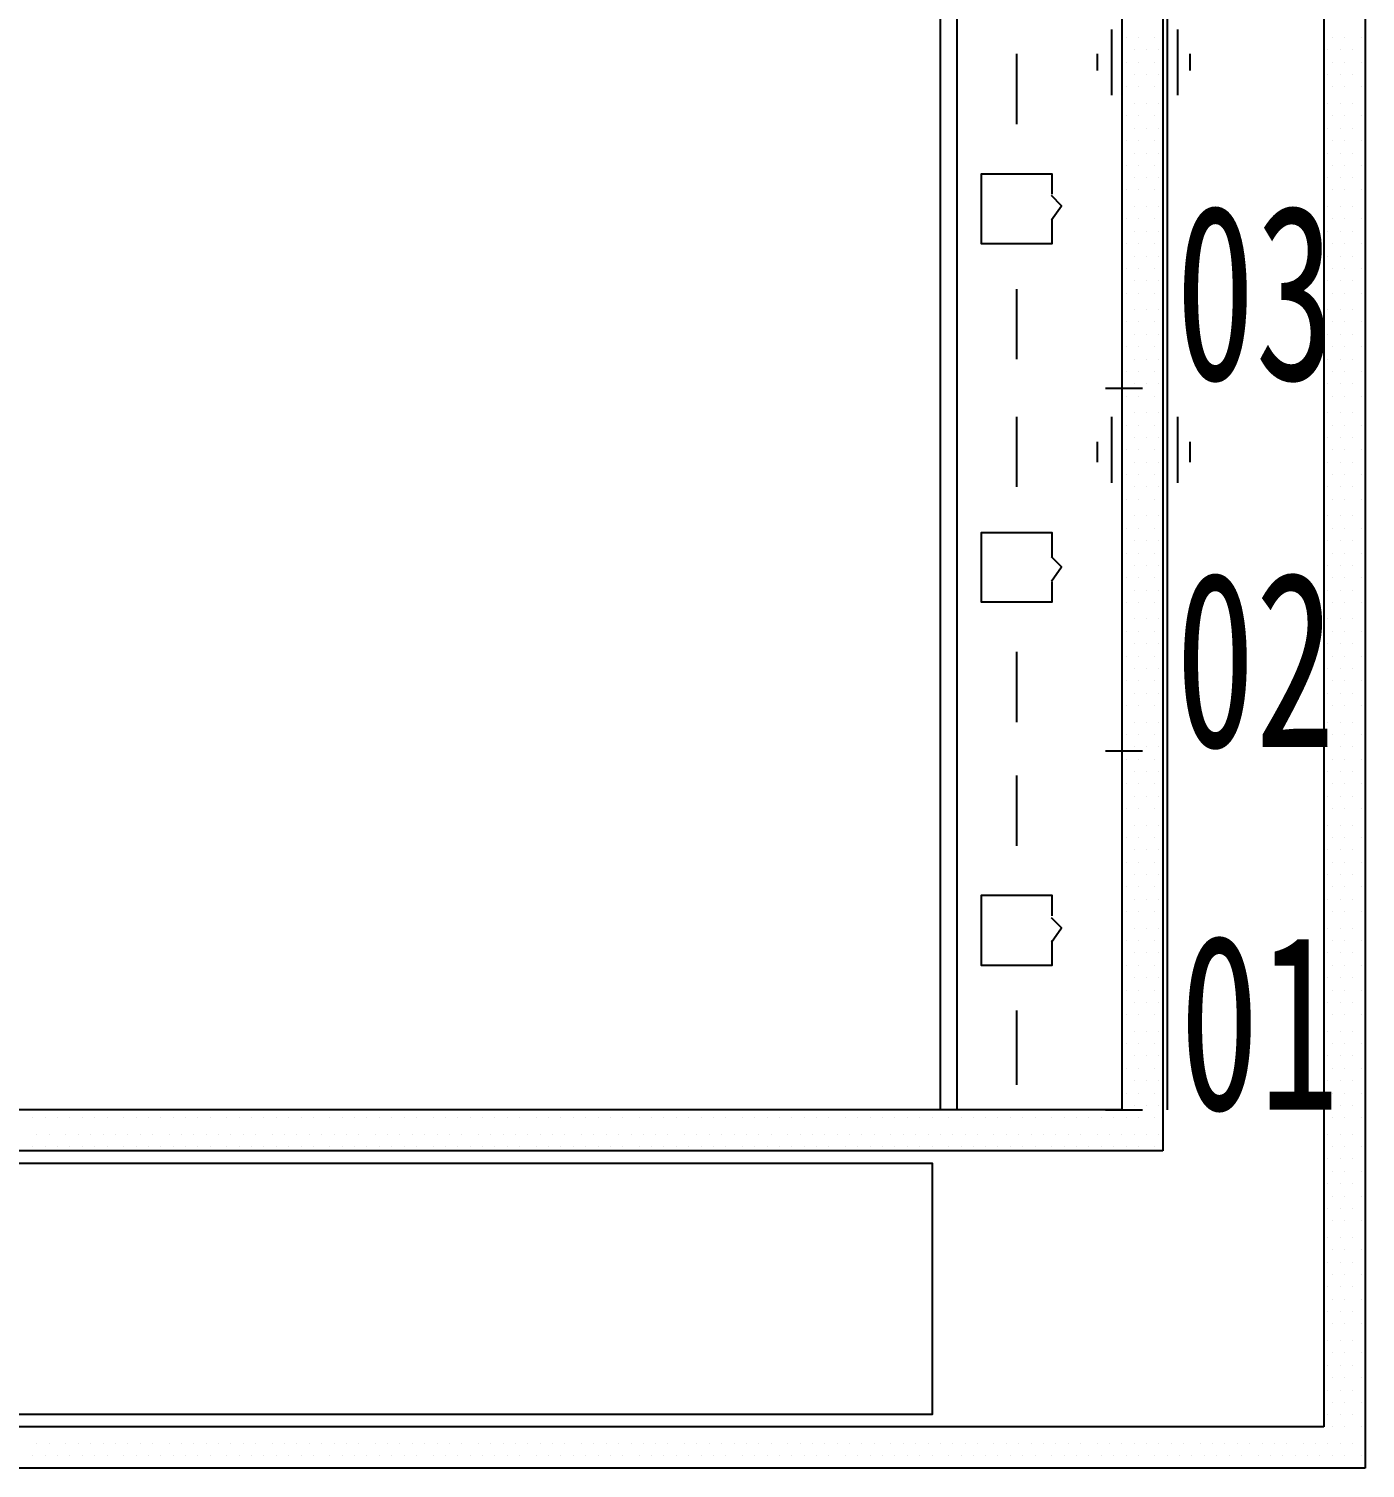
# Model space of a CAD drawing. Header units: metres. Extents: x 17 to 1264, y 17 to 859.
# Drawn here: x 447.8 to 494.5, y 132.3 to 182.6 of the extents above; entities that cross this region are included whole.
import ezdxf

# ---------------------------------------------------------------- set-up
doc = ezdxf.new("R2010")
doc.units = ezdxf.units.M
for name, color, linetype in [('LINES', 7, 'Continuous'), ('POLYLINES', 4, 'Continuous'), ('RECTS', 7, 'Continuous'), ('TEXTS', 3, 'Continuous')]:
    doc.layers.add(name, color=color, linetype=linetype)

msp = doc.modelspace()

# ---------------------------------------------------------------- linework, layer by layer
at = {"layer": 'LINES'}
for p, q in [((479.66, 144.86), (479.66, 740.16)), ((485.63, 182.59), (485.63, 180.29)), ((487.94, 182.59), (487.94, 180.29)), ((486.14, 182.3), (486.14, 182.3)), ((486.57, 182.3), (486.57, 182.3)), ((487.15, 182.3), (487.15, 182.3)), ((493.34, 182.3), (493.34, 182.3)), ((493.77, 182.3), (493.77, 182.3)), ((494.35, 182.3), (494.35, 182.3)), ((482.32, 181.73), (482.32, 179.28)), ((485.13, 181.73), (485.13, 181.15)), ((486.43, 181.87), (486.43, 181.87)), ((486.86, 181.87), (486.86, 181.87)), ((487.29, 181.87), (487.29, 181.87)), ((488.37, 181.73), (488.37, 181.15)), ((493.19, 181.87), (493.19, 181.87)), ((493.63, 181.87), (493.63, 181.87)), ((494.06, 181.87), (494.06, 181.87)), ((486.14, 181.44), (486.14, 181.44)), ((486.43, 181.01), (486.43, 181.01)), ((486.57, 181.44), (486.57, 181.44)), ((486.86, 181.01), (486.86, 181.01)), ((487.15, 181.44), (487.15, 181.44)), ((487.29, 181.01), (487.29, 181.01)), ((493.19, 181.01), (493.19, 181.01)), ((493.34, 181.44), (493.34, 181.44)), ((493.63, 181.01), (493.63, 181.01)), ((493.77, 181.44), (493.77, 181.44)), ((494.06, 181.01), (494.06, 181.01)), ((494.35, 181.44), (494.35, 181.44)), ((486.14, 180.58), (486.14, 180.58)), ((486.57, 180.58), (486.57, 180.58)), ((487.15, 180.58), (487.15, 180.58)), ((493.34, 180.58), (493.34, 180.58)), ((493.77, 180.58), (493.77, 180.58)), ((494.35, 180.58), (494.35, 180.58)), ((486.43, 180), (486.43, 180)), ((486.86, 180), (486.86, 180)), ((487.29, 180), (487.29, 180)), ((493.19, 180), (493.19, 180)), ((493.63, 180), (493.63, 180)), ((494.06, 180), (494.06, 180)), ((486.14, 179.57), (486.14, 179.57)), ((486.57, 179.57), (486.57, 179.57)), ((487.15, 179.57), (487.15, 179.57)), ((493.34, 179.57), (493.34, 179.57)), ((493.77, 179.57), (493.77, 179.57)), ((494.35, 179.57), (494.35, 179.57)), ((486.43, 179.14), (486.43, 179.14)), ((486.86, 179.14), (486.86, 179.14)), ((487.29, 179.14), (487.29, 179.14)), ((493.19, 179.14), (493.19, 179.14)), ((493.63, 179.14), (493.63, 179.14)), ((494.06, 179.14), (494.06, 179.14)), ((486.14, 178.7), (486.14, 178.7)), ((486.57, 178.7), (486.57, 178.7)), ((487.15, 178.7), (487.15, 178.7)), ((493.34, 178.7), (493.34, 178.7)), ((493.77, 178.7), (493.77, 178.7)), ((494.35, 178.7), (494.35, 178.7)), ((486.43, 178.27), (486.43, 178.27)), ((486.86, 178.27), (486.86, 178.27)), ((487.29, 178.27), (487.29, 178.27)), ((493.19, 178.27), (493.19, 178.27)), ((493.63, 178.27), (493.63, 178.27)), ((494.06, 178.27), (494.06, 178.27)), ((486.14, 177.84), (486.14, 177.84)), ((486.57, 177.84), (486.57, 177.84)), ((487.15, 177.84), (487.15, 177.84)), ((493.34, 177.84), (493.34, 177.84)), ((493.77, 177.84), (493.77, 177.84)), ((494.35, 177.84), (494.35, 177.84)), ((486.14, 176.98), (486.14, 176.98)), ((486.43, 177.41), (486.43, 177.41)), ((486.57, 176.98), (486.57, 176.98)), ((486.86, 177.41), (486.86, 177.41)), ((487.15, 176.98), (487.15, 176.98)), ((487.29, 177.41), (487.29, 177.41)), ((493.19, 177.41), (493.19, 177.41)), ((493.34, 176.98), (493.34, 176.98)), ((493.63, 177.41), (493.63, 177.41)), ((493.77, 176.98), (493.77, 176.98)), ((494.06, 177.41), (494.06, 177.41)), ((494.35, 176.98), (494.35, 176.98)), ((486.14, 175.97), (486.14, 175.97)), ((486.43, 176.4), (486.43, 176.4)), ((486.57, 175.97), (486.57, 175.97)), ((486.86, 176.4), (486.86, 176.4)), ((487.15, 175.97), (487.15, 175.97)), ((487.29, 176.4), (487.29, 176.4)), ((493.19, 176.4), (493.19, 176.4)), ((493.34, 175.97), (493.34, 175.97)), ((493.63, 176.4), (493.63, 176.4)), ((493.77, 175.97), (493.77, 175.97)), ((494.06, 176.4), (494.06, 176.4)), ((494.35, 175.97), (494.35, 175.97)), ((486.43, 175.54), (486.43, 175.54)), ((486.86, 175.54), (486.86, 175.54)), ((487.29, 175.54), (487.29, 175.54)), ((493.19, 175.54), (493.19, 175.54)), ((493.63, 175.54), (493.63, 175.54)), ((494.06, 175.54), (494.06, 175.54)), ((486.14, 175.1), (486.14, 175.1)), ((486.57, 175.1), (486.57, 175.1)), ((487.15, 175.1), (487.15, 175.1)), ((493.34, 175.1), (493.34, 175.1)), ((493.77, 175.1), (493.77, 175.1)), ((494.35, 175.1), (494.35, 175.1)), ((486.43, 174.67), (486.43, 174.67)), ((486.86, 174.67), (486.86, 174.67)), ((487.29, 174.67), (487.29, 174.67)), ((493.19, 174.67), (493.19, 174.67)), ((493.63, 174.67), (493.63, 174.67)), ((494.06, 174.67), (494.06, 174.67)), ((486.14, 174.24), (486.14, 174.24)), ((486.57, 174.24), (486.57, 174.24)), ((487.15, 174.24), (487.15, 174.24)), ((493.34, 174.24), (493.34, 174.24)), ((493.77, 174.24), (493.77, 174.24)), ((494.35, 174.24), (494.35, 174.24)), ((482.32, 173.52), (482.32, 171.07)), ((486.43, 173.81), (486.43, 173.81)), ((486.86, 173.81), (486.86, 173.81)), ((487.29, 173.81), (487.29, 173.81)), ((493.19, 173.81), (493.19, 173.81)), ((493.63, 173.81), (493.63, 173.81)), ((494.06, 173.81), (494.06, 173.81)), ((486.14, 173.38), (486.14, 173.38)), ((486.57, 173.38), (486.57, 173.38)), ((487.15, 173.38), (487.15, 173.38)), ((493.34, 173.38), (493.34, 173.38)), ((493.77, 173.38), (493.77, 173.38)), ((494.35, 173.38), (494.35, 173.38)), ((486.43, 172.8), (486.43, 172.8)), ((486.86, 172.8), (486.86, 172.8)), ((487.29, 172.8), (487.29, 172.8)), ((493.19, 172.8), (493.19, 172.8)), ((493.63, 172.8), (493.63, 172.8)), ((494.06, 172.8), (494.06, 172.8)), ((486.14, 172.37), (486.14, 172.37)), ((486.43, 171.94), (486.43, 171.94)), ((486.57, 172.37), (486.57, 172.37)), ((486.86, 171.94), (486.86, 171.94)), ((487.15, 172.37), (487.15, 172.37)), ((487.29, 171.94), (487.29, 171.94)), ((493.19, 171.94), (493.19, 171.94)), ((493.34, 172.37), (493.34, 172.37)), ((493.63, 171.94), (493.63, 171.94)), ((493.77, 172.37), (493.77, 172.37)), ((494.06, 171.94), (494.06, 171.94)), ((494.35, 172.37), (494.35, 172.37)), ((486.14, 171.5), (486.14, 171.5)), ((486.57, 171.5), (486.57, 171.5)), ((487.15, 171.5), (487.15, 171.5)), ((493.34, 171.5), (493.34, 171.5)), ((493.77, 171.5), (493.77, 171.5)), ((494.35, 171.5), (494.35, 171.5)), ((486.43, 171.07), (486.43, 171.07)), ((486.86, 171.07), (486.86, 171.07)), ((487.29, 171.07), (487.29, 171.07)), ((493.19, 171.07), (493.19, 171.07)), ((493.63, 171.07), (493.63, 171.07)), ((494.06, 171.07), (494.06, 171.07)), ((486.14, 170.64), (486.14, 170.64)), ((486.57, 170.64), (486.57, 170.64)), ((487.15, 170.64), (487.15, 170.64)), ((493.34, 170.64), (493.34, 170.64)), ((493.77, 170.64), (493.77, 170.64)), ((494.35, 170.64), (494.35, 170.64)), ((485.42, 170.06), (486.71, 170.06)), ((486.43, 170.21), (486.43, 170.21)), ((486.86, 170.21), (486.86, 170.21)), ((487.29, 170.21), (487.29, 170.21)), ((493.19, 170.21), (493.19, 170.21)), ((493.63, 170.21), (493.63, 170.21)), ((494.06, 170.21), (494.06, 170.21)), ((486.14, 169.78), (486.14, 169.78)), ((486.57, 169.78), (486.57, 169.78)), ((487.15, 169.78), (487.15, 169.78)), ((493.34, 169.78), (493.34, 169.78)), ((493.77, 169.78), (493.77, 169.78)), ((494.35, 169.78), (494.35, 169.78)), ((482.32, 169.06), (482.32, 166.61)), ((485.63, 169.06), (485.63, 166.75)), ((486.43, 169.2), (486.43, 169.2)), ((486.86, 169.2), (486.86, 169.2)), ((487.29, 169.2), (487.29, 169.2)), ((487.94, 169.06), (487.94, 166.75)), ((493.19, 169.2), (493.19, 169.2)), ((493.63, 169.2), (493.63, 169.2)), ((494.06, 169.2), (494.06, 169.2)), ((486.14, 168.77), (486.14, 168.77)), ((486.57, 168.77), (486.57, 168.77)), ((487.15, 168.77), (487.15, 168.77)), ((493.34, 168.77), (493.34, 168.77)), ((493.77, 168.77), (493.77, 168.77)), ((494.35, 168.77), (494.35, 168.77)), ((485.13, 168.19), (485.13, 167.47)), ((486.43, 168.34), (486.43, 168.34)), ((486.86, 168.34), (486.86, 168.34)), ((487.29, 168.34), (487.29, 168.34)), ((488.37, 168.19), (488.37, 167.47)), ((493.19, 168.34), (493.19, 168.34)), ((493.63, 168.34), (493.63, 168.34)), ((494.06, 168.34), (494.06, 168.34)), ((486.14, 167.9), (486.14, 167.9)), ((486.43, 167.47), (486.43, 167.47)), ((486.57, 167.9), (486.57, 167.9)), ((486.86, 167.47), (486.86, 167.47)), ((487.15, 167.9), (487.15, 167.9)), ((487.29, 167.47), (487.29, 167.47)), ((493.19, 167.47), (493.19, 167.47)), ((493.34, 167.9), (493.34, 167.9)), ((493.63, 167.47), (493.63, 167.47)), ((493.77, 167.9), (493.77, 167.9)), ((494.06, 167.47), (494.06, 167.47)), ((494.35, 167.9), (494.35, 167.9)), ((486.14, 167.04), (486.14, 167.04)), ((486.57, 167.04), (486.57, 167.04)), ((487.15, 167.04), (487.15, 167.04)), ((493.34, 167.04), (493.34, 167.04)), ((493.77, 167.04), (493.77, 167.04)), ((494.35, 167.04), (494.35, 167.04)), ((486.43, 166.61), (486.43, 166.61)), ((486.86, 166.61), (486.86, 166.61)), ((487.29, 166.61), (487.29, 166.61)), ((493.19, 166.61), (493.19, 166.61)), ((493.63, 166.61), (493.63, 166.61)), ((494.06, 166.61), (494.06, 166.61)), ((486.14, 166.18), (486.14, 166.18)), ((486.57, 166.18), (486.57, 166.18)), ((487.15, 166.18), (487.15, 166.18)), ((493.34, 166.18), (493.34, 166.18)), ((493.77, 166.18), (493.77, 166.18)), ((494.35, 166.18), (494.35, 166.18)), ((486.43, 165.6), (486.43, 165.6)), ((486.86, 165.6), (486.86, 165.6)), ((487.29, 165.6), (487.29, 165.6)), ((493.19, 165.6), (493.19, 165.6)), ((493.63, 165.6), (493.63, 165.6)), ((494.06, 165.6), (494.06, 165.6)), ((486.14, 165.17), (486.14, 165.17)), ((486.57, 165.17), (486.57, 165.17)), ((487.15, 165.17), (487.15, 165.17)), ((493.34, 165.17), (493.34, 165.17)), ((493.77, 165.17), (493.77, 165.17)), ((494.35, 165.17), (494.35, 165.17)), ((486.43, 164.74), (486.43, 164.74)), ((486.86, 164.74), (486.86, 164.74)), ((487.29, 164.74), (487.29, 164.74)), ((493.19, 164.74), (493.19, 164.74)), ((493.63, 164.74), (493.63, 164.74)), ((494.06, 164.74), (494.06, 164.74)), ((486.14, 164.3), (486.14, 164.3)), ((486.57, 164.3), (486.57, 164.3)), ((487.15, 164.3), (487.15, 164.3)), ((493.34, 164.3), (493.34, 164.3)), ((493.77, 164.3), (493.77, 164.3)), ((494.35, 164.3), (494.35, 164.3)), ((486.14, 163.44), (486.14, 163.44)), ((486.43, 163.87), (486.43, 163.87)), ((486.57, 163.44), (486.57, 163.44)), ((486.86, 163.87), (486.86, 163.87)), ((487.15, 163.44), (487.15, 163.44)), ((487.29, 163.87), (487.29, 163.87)), ((493.19, 163.87), (493.19, 163.87)), ((493.34, 163.44), (493.34, 163.44)), ((493.63, 163.87), (493.63, 163.87)), ((493.77, 163.44), (493.77, 163.44)), ((494.06, 163.87), (494.06, 163.87)), ((494.35, 163.44), (494.35, 163.44)), ((486.43, 163.01), (486.43, 163.01)), ((486.86, 163.01), (486.86, 163.01)), ((487.29, 163.01), (487.29, 163.01)), ((493.19, 163.01), (493.19, 163.01)), ((493.63, 163.01), (493.63, 163.01)), ((494.06, 163.01), (494.06, 163.01)), ((486.14, 162.58), (486.14, 162.58)), ((486.57, 162.58), (486.57, 162.58)), ((487.15, 162.58), (487.15, 162.58)), ((493.34, 162.58), (493.34, 162.58)), ((493.77, 162.58), (493.77, 162.58)), ((494.35, 162.58), (494.35, 162.58)), ((486.43, 162), (486.43, 162)), ((486.86, 162), (486.86, 162)), ((487.29, 162), (487.29, 162)), ((493.19, 162), (493.19, 162)), ((493.63, 162), (493.63, 162)), ((494.06, 162), (494.06, 162)), ((486.14, 161.57), (486.14, 161.57)), ((486.57, 161.57), (486.57, 161.57)), ((487.15, 161.57), (487.15, 161.57)), ((493.34, 161.57), (493.34, 161.57)), ((493.77, 161.57), (493.77, 161.57)), ((494.35, 161.57), (494.35, 161.57)), ((486.43, 161.14), (486.43, 161.14)), ((486.86, 161.14), (486.86, 161.14)), ((487.29, 161.14), (487.29, 161.14)), ((493.19, 161.14), (493.19, 161.14)), ((493.63, 161.14), (493.63, 161.14)), ((494.06, 161.14), (494.06, 161.14)), ((482.32, 160.85), (482.32, 158.4)), ((486.14, 160.7), (486.14, 160.7)), ((486.57, 160.7), (486.57, 160.7)), ((487.15, 160.7), (487.15, 160.7)), ((493.34, 160.7), (493.34, 160.7)), ((493.77, 160.7), (493.77, 160.7)), ((494.35, 160.7), (494.35, 160.7)), ((486.43, 160.27), (486.43, 160.27)), ((486.86, 160.27), (486.86, 160.27)), ((487.29, 160.27), (487.29, 160.27)), ((493.19, 160.27), (493.19, 160.27)), ((493.63, 160.27), (493.63, 160.27)), ((494.06, 160.27), (494.06, 160.27)), ((486.14, 159.84), (486.14, 159.84)), ((486.43, 159.41), (486.43, 159.41)), ((486.57, 159.84), (486.57, 159.84)), ((486.86, 159.41), (486.86, 159.41)), ((487.15, 159.84), (487.15, 159.84)), ((487.29, 159.41), (487.29, 159.41)), ((493.19, 159.41), (493.19, 159.41)), ((493.34, 159.84), (493.34, 159.84)), ((493.63, 159.41), (493.63, 159.41)), ((493.77, 159.84), (493.77, 159.84)), ((494.06, 159.41), (494.06, 159.41)), ((494.35, 159.84), (494.35, 159.84)), ((486.14, 158.98), (486.14, 158.98)), ((486.57, 158.98), (486.57, 158.98)), ((487.15, 158.98), (487.15, 158.98)), ((493.34, 158.98), (493.34, 158.98)), ((493.77, 158.98), (493.77, 158.98)), ((494.35, 158.98), (494.35, 158.98)), ((486.43, 158.4), (486.43, 158.4)), ((486.86, 158.4), (486.86, 158.4)), ((487.29, 158.4), (487.29, 158.4)), ((493.19, 158.4), (493.19, 158.4)), ((493.63, 158.4), (493.63, 158.4)), ((494.06, 158.4), (494.06, 158.4)), ((486.14, 157.97), (486.14, 157.97)), ((486.57, 157.97), (486.57, 157.97)), ((487.15, 157.97), (487.15, 157.97)), ((493.34, 157.97), (493.34, 157.97)), ((493.77, 157.97), (493.77, 157.97)), ((494.35, 157.97), (494.35, 157.97)), ((485.42, 157.39), (486.71, 157.39)), ((486.43, 157.54), (486.43, 157.54)), ((486.86, 157.54), (486.86, 157.54)), ((487.29, 157.54), (487.29, 157.54)), ((493.19, 157.54), (493.19, 157.54)), ((493.63, 157.54), (493.63, 157.54)), ((494.06, 157.54), (494.06, 157.54)), ((486.14, 157.1), (486.14, 157.1)), ((486.57, 157.1), (486.57, 157.1)), ((487.15, 157.1), (487.15, 157.1)), ((493.34, 157.1), (493.34, 157.1)), ((493.77, 157.1), (493.77, 157.1)), ((494.35, 157.1), (494.35, 157.1)), ((482.32, 156.53), (482.32, 154.08)), ((486.43, 156.67), (486.43, 156.67)), ((486.86, 156.67), (486.86, 156.67)), ((487.29, 156.67), (487.29, 156.67)), ((493.19, 156.67), (493.19, 156.67)), ((493.63, 156.67), (493.63, 156.67)), ((494.06, 156.67), (494.06, 156.67)), ((486.14, 156.24), (486.14, 156.24)), ((486.57, 156.24), (486.57, 156.24)), ((487.15, 156.24), (487.15, 156.24)), ((493.34, 156.24), (493.34, 156.24)), ((493.77, 156.24), (493.77, 156.24)), ((494.35, 156.24), (494.35, 156.24)), ((486.14, 155.38), (486.14, 155.38)), ((486.43, 155.81), (486.43, 155.81)), ((486.57, 155.38), (486.57, 155.38)), ((486.86, 155.81), (486.86, 155.81)), ((487.15, 155.38), (487.15, 155.38)), ((487.29, 155.81), (487.29, 155.81)), ((493.19, 155.81), (493.19, 155.81)), ((493.34, 155.38), (493.34, 155.38)), ((493.63, 155.81), (493.63, 155.81)), ((493.77, 155.38), (493.77, 155.38)), ((494.06, 155.81), (494.06, 155.81)), ((494.35, 155.38), (494.35, 155.38)), ((486.14, 154.37), (486.14, 154.37)), ((486.43, 154.8), (486.43, 154.8)), ((486.57, 154.37), (486.57, 154.37)), ((486.86, 154.8), (486.86, 154.8)), ((487.15, 154.37), (487.15, 154.37)), ((487.29, 154.8), (487.29, 154.8)), ((493.19, 154.8), (493.19, 154.8)), ((493.34, 154.37), (493.34, 154.37)), ((493.63, 154.8), (493.63, 154.8)), ((493.77, 154.37), (493.77, 154.37)), ((494.06, 154.8), (494.06, 154.8)), ((494.35, 154.37), (494.35, 154.37)), ((486.43, 153.94), (486.43, 153.94)), ((486.86, 153.94), (486.86, 153.94)), ((487.29, 153.94), (487.29, 153.94)), ((493.19, 153.94), (493.19, 153.94)), ((493.63, 153.94), (493.63, 153.94)), ((494.06, 153.94), (494.06, 153.94)), ((486.14, 153.5), (486.14, 153.5)), ((486.57, 153.5), (486.57, 153.5)), ((487.15, 153.5), (487.15, 153.5)), ((493.34, 153.5), (493.34, 153.5)), ((493.77, 153.5), (493.77, 153.5)), ((494.35, 153.5), (494.35, 153.5)), ((486.43, 153.07), (486.43, 153.07)), ((486.86, 153.07), (486.86, 153.07)), ((487.29, 153.07), (487.29, 153.07)), ((493.19, 153.07), (493.19, 153.07)), ((493.63, 153.07), (493.63, 153.07)), ((494.06, 153.07), (494.06, 153.07)), ((486.14, 152.64), (486.14, 152.64)), ((486.57, 152.64), (486.57, 152.64)), ((487.15, 152.64), (487.15, 152.64)), ((493.34, 152.64), (493.34, 152.64)), ((493.77, 152.64), (493.77, 152.64)), ((494.35, 152.64), (494.35, 152.64)), ((486.43, 152.21), (486.43, 152.21)), ((486.86, 152.21), (486.86, 152.21)), ((487.29, 152.21), (487.29, 152.21)), ((493.19, 152.21), (493.19, 152.21)), ((493.63, 152.21), (493.63, 152.21)), ((494.06, 152.21), (494.06, 152.21)), ((486.14, 151.78), (486.14, 151.78)), ((486.57, 151.78), (486.57, 151.78)), ((487.15, 151.78), (487.15, 151.78)), ((493.34, 151.78), (493.34, 151.78)), ((493.77, 151.78), (493.77, 151.78)), ((494.35, 151.78), (494.35, 151.78)), ((486.43, 151.2), (486.43, 151.2)), ((486.86, 151.2), (486.86, 151.2)), ((487.29, 151.2), (487.29, 151.2)), ((493.19, 151.2), (493.19, 151.2)), ((493.63, 151.2), (493.63, 151.2)), ((494.06, 151.2), (494.06, 151.2)), ((486.14, 150.77), (486.14, 150.77)), ((486.43, 150.34), (486.43, 150.34)), ((486.57, 150.77), (486.57, 150.77)), ((486.86, 150.34), (486.86, 150.34)), ((487.15, 150.77), (487.15, 150.77)), ((487.29, 150.34), (487.29, 150.34)), ((493.19, 150.34), (493.19, 150.34)), ((493.34, 150.77), (493.34, 150.77)), ((493.63, 150.34), (493.63, 150.34)), ((493.77, 150.77), (493.77, 150.77)), ((494.06, 150.34), (494.06, 150.34)), ((494.35, 150.77), (494.35, 150.77)), ((486.14, 149.9), (486.14, 149.9)), ((486.57, 149.9), (486.57, 149.9)), ((487.15, 149.9), (487.15, 149.9)), ((493.34, 149.9), (493.34, 149.9)), ((493.77, 149.9), (493.77, 149.9)), ((494.35, 149.9), (494.35, 149.9)), ((486.43, 149.47), (486.43, 149.47)), ((486.86, 149.47), (486.86, 149.47)), ((487.29, 149.47), (487.29, 149.47)), ((493.19, 149.47), (493.19, 149.47)), ((493.63, 149.47), (493.63, 149.47)), ((494.06, 149.47), (494.06, 149.47)), ((486.14, 149.04), (486.14, 149.04)), ((486.57, 149.04), (486.57, 149.04)), ((487.15, 149.04), (487.15, 149.04)), ((493.34, 149.04), (493.34, 149.04)), ((493.77, 149.04), (493.77, 149.04)), ((494.35, 149.04), (494.35, 149.04)), ((482.32, 148.32), (482.32, 145.73)), ((486.43, 148.61), (486.43, 148.61)), ((486.86, 148.61), (486.86, 148.61)), ((487.29, 148.61), (487.29, 148.61)), ((493.19, 148.61), (493.19, 148.61)), ((493.63, 148.61), (493.63, 148.61)), ((494.06, 148.61), (494.06, 148.61)), ((486.14, 148.18), (486.14, 148.18)), ((486.57, 148.18), (486.57, 148.18)), ((487.15, 148.18), (487.15, 148.18)), ((493.34, 148.18), (493.34, 148.18)), ((493.77, 148.18), (493.77, 148.18)), ((494.35, 148.18), (494.35, 148.18)), ((486.43, 147.6), (486.43, 147.6)), ((486.86, 147.6), (486.86, 147.6)), ((487.29, 147.6), (487.29, 147.6)), ((493.19, 147.6), (493.19, 147.6)), ((493.63, 147.6), (493.63, 147.6)), ((494.06, 147.6), (494.06, 147.6)), ((486.14, 147.17), (486.14, 147.17)), ((486.57, 147.17), (486.57, 147.17)), ((487.15, 147.17), (487.15, 147.17)), ((493.34, 147.17), (493.34, 147.17)), ((493.77, 147.17), (493.77, 147.17)), ((494.35, 147.17), (494.35, 147.17)), ((486.14, 146.3), (486.14, 146.3)), ((486.43, 146.74), (486.43, 146.74)), ((486.57, 146.3), (486.57, 146.3)), ((486.86, 146.74), (486.86, 146.74)), ((487.15, 146.3), (487.15, 146.3)), ((487.29, 146.74), (487.29, 146.74)), ((493.19, 146.74), (493.19, 146.74)), ((493.34, 146.3), (493.34, 146.3)), ((493.63, 146.74), (493.63, 146.74)), ((493.77, 146.3), (493.77, 146.3)), ((494.06, 146.74), (494.06, 146.74)), ((494.35, 146.3), (494.35, 146.3)), ((486.43, 145.87), (486.43, 145.87)), ((486.86, 145.87), (486.86, 145.87)), ((487.29, 145.87), (487.29, 145.87)), ((493.19, 145.87), (493.19, 145.87)), ((493.63, 145.87), (493.63, 145.87)), ((494.06, 145.87), (494.06, 145.87)), ((486.14, 145.44), (486.14, 145.44)), ((486.57, 145.44), (486.57, 145.44)), ((487.15, 145.44), (487.15, 145.44)), ((493.34, 145.44), (493.34, 145.44)), ((493.77, 145.44), (493.77, 145.44)), ((494.35, 145.44), (494.35, 145.44)), ((485.42, 144.86), (486.71, 144.86)), ((486.43, 145.01), (486.43, 145.01)), ((486.86, 145.01), (486.86, 145.01)), ((487.29, 145.01), (487.29, 145.01)), ((493.19, 145.01), (493.19, 145.01)), ((493.63, 145.01), (493.63, 145.01)), ((494.06, 145.01), (494.06, 145.01)), ((447.98, 144.58), (447.98, 144.58)), ((448.41, 144.58), (448.41, 144.58)), ((448.84, 144.58), (448.84, 144.58)), ((449.27, 144.58), (449.27, 144.58)), ((449.71, 144.58), (449.71, 144.58)), ((450.14, 144.58), (450.14, 144.58)), ((450.57, 144.58), (450.57, 144.58)), ((451.15, 144.58), (451.15, 144.58)), ((451.58, 144.58), (451.58, 144.58)), ((452.01, 144.58), (452.01, 144.58)), ((452.44, 144.58), (452.44, 144.58)), ((452.87, 144.58), (452.87, 144.58)), ((453.31, 144.58), (453.31, 144.58)), ((453.74, 144.58), (453.74, 144.58)), ((454.17, 144.58), (454.17, 144.58)), ((454.75, 144.58), (454.75, 144.58)), ((455.18, 144.58), (455.18, 144.58)), ((455.61, 144.58), (455.61, 144.58)), ((456.04, 144.58), (456.04, 144.58)), ((456.47, 144.58), (456.47, 144.58)), ((456.91, 144.58), (456.91, 144.58)), ((457.34, 144.58), (457.34, 144.58)), ((457.77, 144.58), (457.77, 144.58)), ((458.35, 144.58), (458.35, 144.58)), ((458.78, 144.58), (458.78, 144.58)), ((459.21, 144.58), (459.21, 144.58)), ((459.64, 144.58), (459.64, 144.58)), ((460.07, 144.58), (460.07, 144.58)), ((460.51, 144.58), (460.51, 144.58)), ((460.94, 144.58), (460.94, 144.58)), ((461.37, 144.58), (461.37, 144.58)), ((461.95, 144.58), (461.95, 144.58)), ((462.38, 144.58), (462.38, 144.58)), ((462.81, 144.58), (462.81, 144.58)), ((463.24, 144.58), (463.24, 144.58)), ((463.67, 144.58), (463.67, 144.58)), ((464.11, 144.58), (464.11, 144.58)), ((464.54, 144.58), (464.54, 144.58)), ((464.97, 144.58), (464.97, 144.58)), ((465.55, 144.58), (465.55, 144.58)), ((465.98, 144.58), (465.98, 144.58)), ((466.41, 144.58), (466.41, 144.58)), ((466.84, 144.58), (466.84, 144.58)), ((467.27, 144.58), (467.27, 144.58)), ((467.71, 144.58), (467.71, 144.58)), ((468.14, 144.58), (468.14, 144.58)), ((468.57, 144.58), (468.57, 144.58)), ((469.15, 144.58), (469.15, 144.58)), ((469.58, 144.58), (469.58, 144.58)), ((470.01, 144.58), (470.01, 144.58)), ((470.44, 144.58), (470.44, 144.58)), ((470.87, 144.58), (470.87, 144.58)), ((471.31, 144.58), (471.31, 144.58)), ((471.74, 144.58), (471.74, 144.58)), ((472.17, 144.58), (472.17, 144.58)), ((472.75, 144.58), (472.75, 144.58)), ((473.18, 144.58), (473.18, 144.58)), ((473.61, 144.58), (473.61, 144.58)), ((474.04, 144.58), (474.04, 144.58)), ((474.47, 144.58), (474.47, 144.58)), ((474.91, 144.58), (474.91, 144.58)), ((475.34, 144.58), (475.34, 144.58)), ((475.77, 144.58), (475.77, 144.58)), ((476.35, 144.58), (476.35, 144.58)), ((476.78, 144.58), (476.78, 144.58)), ((477.21, 144.58), (477.21, 144.58)), ((477.64, 144.58), (477.64, 144.58)), ((478.07, 144.58), (478.07, 144.58)), ((478.51, 144.58), (478.51, 144.58)), ((478.94, 144.58), (478.94, 144.58)), ((479.37, 144.58), (479.37, 144.58)), ((479.95, 144.58), (479.95, 144.58)), ((480.38, 144.58), (480.38, 144.58)), ((480.81, 144.58), (480.81, 144.58)), ((481.24, 144.58), (481.24, 144.58)), ((481.67, 144.58), (481.67, 144.58)), ((482.11, 144.58), (482.11, 144.58)), ((482.54, 144.58), (482.54, 144.58)), ((482.97, 144.58), (482.97, 144.58)), ((483.55, 144.58), (483.55, 144.58)), ((483.98, 144.58), (483.98, 144.58)), ((484.41, 144.58), (484.41, 144.58)), ((484.84, 144.58), (484.84, 144.58)), ((485.27, 144.58), (485.27, 144.58)), ((485.71, 144.58), (485.71, 144.58)), ((486.14, 144.58), (486.14, 144.58)), ((486.57, 144.58), (486.57, 144.58)), ((487.15, 144.58), (487.15, 144.58)), ((493.34, 144.58), (493.34, 144.58)), ((493.77, 144.58), (493.77, 144.58)), ((494.35, 144.58), (494.35, 144.58)), ((448.12, 144), (448.12, 144)), ((448.55, 144), (448.55, 144)), ((449.13, 144), (449.13, 144)), ((449.56, 144), (449.56, 144)), ((449.99, 144), (449.99, 144)), ((450.43, 144), (450.43, 144)), ((450.86, 144), (450.86, 144)), ((451.29, 144), (451.29, 144)), ((451.72, 144), (451.72, 144)), ((452.15, 144), (452.15, 144)), ((452.73, 144), (452.73, 144)), ((453.16, 144), (453.16, 144)), ((453.59, 144), (453.59, 144)), ((454.03, 144), (454.03, 144)), ((454.46, 144), (454.46, 144)), ((454.89, 144), (454.89, 144)), ((455.32, 144), (455.32, 144)), ((455.75, 144), (455.75, 144)), ((456.33, 144), (456.33, 144)), ((456.76, 144), (456.76, 144)), ((457.19, 144), (457.19, 144)), ((457.63, 144), (457.63, 144)), ((458.06, 144), (458.06, 144)), ((458.49, 144), (458.49, 144)), ((458.92, 144), (458.92, 144)), ((459.35, 144), (459.35, 144)), ((459.93, 144), (459.93, 144)), ((460.36, 144), (460.36, 144)), ((460.79, 144), (460.79, 144)), ((461.23, 144), (461.23, 144)), ((461.66, 144), (461.66, 144)), ((462.09, 144), (462.09, 144)), ((462.52, 144), (462.52, 144)), ((462.95, 144), (462.95, 144)), ((463.53, 144), (463.53, 144)), ((463.96, 144), (463.96, 144)), ((464.39, 144), (464.39, 144)), ((464.83, 144), (464.83, 144)), ((465.26, 144), (465.26, 144)), ((465.69, 144), (465.69, 144)), ((466.12, 144), (466.12, 144)), ((466.55, 144), (466.55, 144)), ((467.13, 144), (467.13, 144)), ((467.56, 144), (467.56, 144)), ((467.99, 144), (467.99, 144)), ((468.43, 144), (468.43, 144)), ((468.86, 144), (468.86, 144)), ((469.29, 144), (469.29, 144)), ((469.72, 144), (469.72, 144)), ((470.15, 144), (470.15, 144)), ((470.73, 144), (470.73, 144)), ((471.16, 144), (471.16, 144)), ((471.59, 144), (471.59, 144)), ((472.03, 144), (472.03, 144)), ((472.46, 144), (472.46, 144)), ((472.89, 144), (472.89, 144)), ((473.32, 144), (473.32, 144)), ((473.75, 144), (473.75, 144)), ((474.33, 144), (474.33, 144)), ((474.76, 144), (474.76, 144)), ((475.19, 144), (475.19, 144)), ((475.63, 144), (475.63, 144)), ((476.06, 144), (476.06, 144)), ((476.49, 144), (476.49, 144)), ((476.92, 144), (476.92, 144)), ((477.35, 144), (477.35, 144)), ((477.93, 144), (477.93, 144)), ((478.36, 144), (478.36, 144)), ((478.79, 144), (478.79, 144)), ((479.23, 144), (479.23, 144)), ((479.66, 144), (479.66, 144)), ((480.09, 144), (480.09, 144)), ((480.52, 144), (480.52, 144)), ((480.95, 144), (480.95, 144)), ((481.53, 144), (481.53, 144)), ((481.96, 144), (481.96, 144)), ((482.39, 144), (482.39, 144)), ((482.83, 144), (482.83, 144)), ((483.26, 144), (483.26, 144)), ((483.69, 144), (483.69, 144)), ((484.12, 144), (484.12, 144)), ((484.55, 144), (484.55, 144)), ((485.13, 144), (485.13, 144)), ((485.56, 144), (485.56, 144)), ((485.99, 144), (485.99, 144)), ((486.43, 144), (486.43, 144)), ((486.86, 144), (486.86, 144)), ((487.29, 144), (487.29, 144)), ((493.19, 144), (493.19, 144)), ((493.63, 144), (493.63, 144)), ((494.06, 144), (494.06, 144)), ((447.98, 143.57), (447.98, 143.57)), ((448.41, 143.57), (448.41, 143.57)), ((448.84, 143.57), (448.84, 143.57)), ((449.27, 143.57), (449.27, 143.57)), ((449.71, 143.57), (449.71, 143.57)), ((450.14, 143.57), (450.14, 143.57)), ((450.57, 143.57), (450.57, 143.57)), ((451.15, 143.57), (451.15, 143.57)), ((451.58, 143.57), (451.58, 143.57)), ((452.01, 143.57), (452.01, 143.57)), ((452.44, 143.57), (452.44, 143.57)), ((452.87, 143.57), (452.87, 143.57)), ((453.31, 143.57), (453.31, 143.57)), ((453.74, 143.57), (453.74, 143.57)), ((454.17, 143.57), (454.17, 143.57)), ((454.75, 143.57), (454.75, 143.57)), ((455.18, 143.57), (455.18, 143.57)), ((455.61, 143.57), (455.61, 143.57)), ((456.04, 143.57), (456.04, 143.57)), ((456.47, 143.57), (456.47, 143.57)), ((456.91, 143.57), (456.91, 143.57)), ((457.34, 143.57), (457.34, 143.57)), ((457.77, 143.57), (457.77, 143.57)), ((458.35, 143.57), (458.35, 143.57)), ((458.78, 143.57), (458.78, 143.57)), ((459.21, 143.57), (459.21, 143.57)), ((459.64, 143.57), (459.64, 143.57)), ((460.07, 143.57), (460.07, 143.57)), ((460.51, 143.57), (460.51, 143.57)), ((460.94, 143.57), (460.94, 143.57)), ((461.37, 143.57), (461.37, 143.57)), ((461.95, 143.57), (461.95, 143.57)), ((462.38, 143.57), (462.38, 143.57)), ((462.81, 143.57), (462.81, 143.57)), ((463.24, 143.57), (463.24, 143.57)), ((463.67, 143.57), (463.67, 143.57)), ((464.11, 143.57), (464.11, 143.57)), ((464.54, 143.57), (464.54, 143.57)), ((464.97, 143.57), (464.97, 143.57)), ((465.55, 143.57), (465.55, 143.57)), ((465.98, 143.57), (465.98, 143.57)), ((466.41, 143.57), (466.41, 143.57)), ((466.84, 143.57), (466.84, 143.57)), ((467.27, 143.57), (467.27, 143.57)), ((467.71, 143.57), (467.71, 143.57)), ((468.14, 143.57), (468.14, 143.57)), ((468.57, 143.57), (468.57, 143.57)), ((469.15, 143.57), (469.15, 143.57)), ((469.58, 143.57), (469.58, 143.57)), ((470.01, 143.57), (470.01, 143.57)), ((470.44, 143.57), (470.44, 143.57)), ((470.87, 143.57), (470.87, 143.57)), ((471.31, 143.57), (471.31, 143.57)), ((471.74, 143.57), (471.74, 143.57)), ((472.17, 143.57), (472.17, 143.57)), ((472.75, 143.57), (472.75, 143.57)), ((473.18, 143.57), (473.18, 143.57)), ((473.61, 143.57), (473.61, 143.57)), ((474.04, 143.57), (474.04, 143.57)), ((474.47, 143.57), (474.47, 143.57)), ((474.91, 143.57), (474.91, 143.57)), ((475.34, 143.57), (475.34, 143.57)), ((475.77, 143.57), (475.77, 143.57)), ((476.35, 143.57), (476.35, 143.57)), ((476.78, 143.57), (476.78, 143.57)), ((477.21, 143.57), (477.21, 143.57)), ((477.64, 143.57), (477.64, 143.57)), ((478.07, 143.57), (478.07, 143.57)), ((478.51, 143.57), (478.51, 143.57)), ((478.94, 143.57), (478.94, 143.57)), ((479.37, 143.57), (479.37, 143.57)), ((479.95, 143.57), (479.95, 143.57)), ((480.38, 143.57), (480.38, 143.57)), ((480.81, 143.57), (480.81, 143.57)), ((481.24, 143.57), (481.24, 143.57)), ((481.67, 143.57), (481.67, 143.57)), ((482.11, 143.57), (482.11, 143.57)), ((482.54, 143.57), (482.54, 143.57)), ((482.97, 143.57), (482.97, 143.57)), ((483.55, 143.57), (483.55, 143.57)), ((483.98, 143.57), (483.98, 143.57)), ((484.41, 143.57), (484.41, 143.57)), ((484.84, 143.57), (484.84, 143.57)), ((485.27, 143.57), (485.27, 143.57)), ((485.71, 143.57), (485.71, 143.57)), ((486.14, 143.57), (486.14, 143.57)), ((486.57, 143.57), (486.57, 143.57)), ((487.15, 143.57), (487.15, 143.57)), ((493.34, 143.57), (493.34, 143.57)), ((493.77, 143.57), (493.77, 143.57)), ((494.35, 143.57), (494.35, 143.57)), ((493.19, 143.14), (493.19, 143.14)), ((493.63, 143.14), (493.63, 143.14)), ((494.06, 143.14), (494.06, 143.14)), ((493.19, 142.27), (493.19, 142.27)), ((493.34, 142.7), (493.34, 142.7)), ((493.63, 142.27), (493.63, 142.27)), ((493.77, 142.7), (493.77, 142.7)), ((494.06, 142.27), (494.06, 142.27)), ((494.35, 142.7), (494.35, 142.7)), ((493.34, 141.84), (493.34, 141.84)), ((493.77, 141.84), (493.77, 141.84)), ((494.35, 141.84), (494.35, 141.84)), ((493.19, 141.41), (493.19, 141.41)), ((493.63, 141.41), (493.63, 141.41)), ((494.06, 141.41), (494.06, 141.41)), ((493.34, 140.98), (493.34, 140.98)), ((493.77, 140.98), (493.77, 140.98)), ((494.35, 140.98), (494.35, 140.98)), ((493.19, 140.4), (493.19, 140.4)), ((493.63, 140.4), (493.63, 140.4)), ((494.06, 140.4), (494.06, 140.4)), ((493.34, 139.97), (493.34, 139.97)), ((493.77, 139.97), (493.77, 139.97)), ((494.35, 139.97), (494.35, 139.97)), ((493.19, 139.54), (493.19, 139.54)), ((493.63, 139.54), (493.63, 139.54)), ((494.06, 139.54), (494.06, 139.54)), ((493.34, 139.1), (493.34, 139.1)), ((493.77, 139.1), (493.77, 139.1)), ((494.35, 139.1), (494.35, 139.1)), ((493.19, 138.67), (493.19, 138.67)), ((493.63, 138.67), (493.63, 138.67)), ((494.06, 138.67), (494.06, 138.67)), ((493.19, 137.81), (493.19, 137.81)), ((493.34, 138.24), (493.34, 138.24)), ((493.63, 137.81), (493.63, 137.81)), ((493.77, 138.24), (493.77, 138.24)), ((494.06, 137.81), (494.06, 137.81)), ((494.35, 138.24), (494.35, 138.24)), ((493.34, 137.38), (493.34, 137.38)), ((493.77, 137.38), (493.77, 137.38)), ((494.35, 137.38), (494.35, 137.38)), ((493.19, 136.8), (493.19, 136.8)), ((493.63, 136.8), (493.63, 136.8)), ((494.06, 136.8), (494.06, 136.8)), ((493.34, 136.37), (493.34, 136.37)), ((493.77, 136.37), (493.77, 136.37)), ((494.35, 136.37), (494.35, 136.37)), ((493.19, 135.94), (493.19, 135.94)), ((493.63, 135.94), (493.63, 135.94)), ((494.06, 135.94), (494.06, 135.94)), ((493.34, 135.5), (493.34, 135.5)), ((493.77, 135.5), (493.77, 135.5)), ((494.35, 135.5), (494.35, 135.5)), ((493.19, 135.07), (493.19, 135.07)), ((493.63, 135.07), (493.63, 135.07)), ((494.06, 135.07), (494.06, 135.07)), ((493.34, 134.64), (493.34, 134.64)), ((493.77, 134.64), (493.77, 134.64)), ((494.35, 134.64), (494.35, 134.64)), ((447.98, 133.78), (447.98, 133.78)), ((448.41, 133.78), (448.41, 133.78)), ((448.84, 133.78), (448.84, 133.78)), ((449.27, 133.78), (449.27, 133.78)), ((449.71, 133.78), (449.71, 133.78)), ((450.14, 133.78), (450.14, 133.78)), ((450.57, 133.78), (450.57, 133.78)), ((451.15, 133.78), (451.15, 133.78)), ((451.58, 133.78), (451.58, 133.78)), ((452.01, 133.78), (452.01, 133.78)), ((452.44, 133.78), (452.44, 133.78)), ((452.87, 133.78), (452.87, 133.78)), ((453.31, 133.78), (453.31, 133.78)), ((453.74, 133.78), (453.74, 133.78)), ((454.17, 133.78), (454.17, 133.78)), ((454.75, 133.78), (454.75, 133.78)), ((455.18, 133.78), (455.18, 133.78)), ((455.61, 133.78), (455.61, 133.78)), ((456.04, 133.78), (456.04, 133.78)), ((456.47, 133.78), (456.47, 133.78)), ((456.91, 133.78), (456.91, 133.78)), ((457.34, 133.78), (457.34, 133.78)), ((457.77, 133.78), (457.77, 133.78)), ((458.35, 133.78), (458.35, 133.78)), ((458.78, 133.78), (458.78, 133.78)), ((459.21, 133.78), (459.21, 133.78)), ((459.64, 133.78), (459.64, 133.78)), ((460.07, 133.78), (460.07, 133.78)), ((460.51, 133.78), (460.51, 133.78)), ((460.94, 133.78), (460.94, 133.78)), ((461.37, 133.78), (461.37, 133.78)), ((461.95, 133.78), (461.95, 133.78)), ((462.38, 133.78), (462.38, 133.78)), ((462.81, 133.78), (462.81, 133.78)), ((463.24, 133.78), (463.24, 133.78)), ((463.67, 133.78), (463.67, 133.78)), ((464.11, 133.78), (464.11, 133.78)), ((464.54, 133.78), (464.54, 133.78)), ((464.97, 133.78), (464.97, 133.78)), ((465.55, 133.78), (465.55, 133.78)), ((465.98, 133.78), (465.98, 133.78)), ((466.41, 133.78), (466.41, 133.78)), ((466.84, 133.78), (466.84, 133.78)), ((467.27, 133.78), (467.27, 133.78)), ((467.71, 133.78), (467.71, 133.78)), ((468.14, 133.78), (468.14, 133.78)), ((468.57, 133.78), (468.57, 133.78)), ((469.15, 133.78), (469.15, 133.78)), ((469.58, 133.78), (469.58, 133.78)), ((470.01, 133.78), (470.01, 133.78)), ((470.44, 133.78), (470.44, 133.78)), ((470.87, 133.78), (470.87, 133.78)), ((471.31, 133.78), (471.31, 133.78)), ((471.74, 133.78), (471.74, 133.78)), ((472.17, 133.78), (472.17, 133.78)), ((472.75, 133.78), (472.75, 133.78)), ((473.18, 133.78), (473.18, 133.78)), ((473.61, 133.78), (473.61, 133.78)), ((474.04, 133.78), (474.04, 133.78)), ((474.47, 133.78), (474.47, 133.78)), ((474.91, 133.78), (474.91, 133.78)), ((475.34, 133.78), (475.34, 133.78)), ((475.77, 133.78), (475.77, 133.78)), ((476.35, 133.78), (476.35, 133.78)), ((476.78, 133.78), (476.78, 133.78)), ((477.21, 133.78), (477.21, 133.78)), ((477.64, 133.78), (477.64, 133.78)), ((478.07, 133.78), (478.07, 133.78)), ((478.51, 133.78), (478.51, 133.78)), ((478.94, 133.78), (478.94, 133.78)), ((479.37, 133.78), (479.37, 133.78)), ((479.95, 133.78), (479.95, 133.78)), ((480.38, 133.78), (480.38, 133.78)), ((480.81, 133.78), (480.81, 133.78)), ((481.24, 133.78), (481.24, 133.78)), ((481.67, 133.78), (481.67, 133.78)), ((482.11, 133.78), (482.11, 133.78)), ((482.54, 133.78), (482.54, 133.78)), ((482.97, 133.78), (482.97, 133.78)), ((483.55, 133.78), (483.55, 133.78)), ((483.98, 133.78), (483.98, 133.78)), ((484.41, 133.78), (484.41, 133.78)), ((484.84, 133.78), (484.84, 133.78)), ((485.27, 133.78), (485.27, 133.78)), ((485.71, 133.78), (485.71, 133.78)), ((486.14, 133.78), (486.14, 133.78)), ((486.57, 133.78), (486.57, 133.78)), ((487.15, 133.78), (487.15, 133.78)), ((487.58, 133.78), (487.58, 133.78)), ((488.01, 133.78), (488.01, 133.78)), ((488.44, 133.78), (488.44, 133.78)), ((488.87, 133.78), (488.87, 133.78)), ((489.31, 133.78), (489.31, 133.78)), ((489.74, 133.78), (489.74, 133.78)), ((490.17, 133.78), (490.17, 133.78)), ((490.75, 133.78), (490.75, 133.78)), ((491.18, 133.78), (491.18, 133.78)), ((491.61, 133.78), (491.61, 133.78)), ((492.04, 133.78), (492.04, 133.78)), ((492.47, 133.78), (492.47, 133.78)), ((492.91, 133.78), (492.91, 133.78)), ((493.19, 134.21), (493.19, 134.21)), ((493.34, 133.78), (493.34, 133.78)), ((493.63, 134.21), (493.63, 134.21)), ((493.77, 133.78), (493.77, 133.78)), ((494.06, 134.21), (494.06, 134.21)), ((494.35, 133.78), (494.35, 133.78)), ((447.98, 132.77), (447.98, 132.77)), ((448.12, 133.2), (448.12, 133.2)), ((448.41, 132.77), (448.41, 132.77)), ((448.55, 133.2), (448.55, 133.2)), ((448.84, 132.77), (448.84, 132.77)), ((449.13, 133.2), (449.13, 133.2)), ((449.27, 132.77), (449.27, 132.77)), ((449.56, 133.2), (449.56, 133.2)), ((449.71, 132.77), (449.71, 132.77)), ((449.99, 133.2), (449.99, 133.2)), ((450.14, 132.77), (450.14, 132.77)), ((450.43, 133.2), (450.43, 133.2)), ((450.57, 132.77), (450.57, 132.77)), ((450.86, 133.2), (450.86, 133.2)), ((451.15, 132.77), (451.15, 132.77)), ((451.29, 133.2), (451.29, 133.2)), ((451.58, 132.77), (451.58, 132.77)), ((451.72, 133.2), (451.72, 133.2)), ((452.01, 132.77), (452.01, 132.77)), ((452.15, 133.2), (452.15, 133.2)), ((452.44, 132.77), (452.44, 132.77)), ((452.73, 133.2), (452.73, 133.2)), ((452.87, 132.77), (452.87, 132.77)), ((453.16, 133.2), (453.16, 133.2)), ((453.31, 132.77), (453.31, 132.77)), ((453.59, 133.2), (453.59, 133.2)), ((453.74, 132.77), (453.74, 132.77)), ((454.03, 133.2), (454.03, 133.2)), ((454.17, 132.77), (454.17, 132.77)), ((454.46, 133.2), (454.46, 133.2)), ((454.75, 132.77), (454.75, 132.77)), ((454.89, 133.2), (454.89, 133.2)), ((455.18, 132.77), (455.18, 132.77)), ((455.32, 133.2), (455.32, 133.2)), ((455.61, 132.77), (455.61, 132.77)), ((455.75, 133.2), (455.75, 133.2)), ((456.04, 132.77), (456.04, 132.77)), ((456.33, 133.2), (456.33, 133.2)), ((456.47, 132.77), (456.47, 132.77)), ((456.76, 133.2), (456.76, 133.2)), ((456.91, 132.77), (456.91, 132.77)), ((457.19, 133.2), (457.19, 133.2)), ((457.34, 132.77), (457.34, 132.77)), ((457.63, 133.2), (457.63, 133.2)), ((457.77, 132.77), (457.77, 132.77)), ((458.06, 133.2), (458.06, 133.2)), ((458.35, 132.77), (458.35, 132.77)), ((458.49, 133.2), (458.49, 133.2)), ((458.78, 132.77), (458.78, 132.77)), ((458.92, 133.2), (458.92, 133.2)), ((459.21, 132.77), (459.21, 132.77)), ((459.35, 133.2), (459.35, 133.2)), ((459.64, 132.77), (459.64, 132.77)), ((459.93, 133.2), (459.93, 133.2)), ((460.07, 132.77), (460.07, 132.77)), ((460.36, 133.2), (460.36, 133.2)), ((460.51, 132.77), (460.51, 132.77)), ((460.79, 133.2), (460.79, 133.2)), ((460.94, 132.77), (460.94, 132.77)), ((461.23, 133.2), (461.23, 133.2)), ((461.37, 132.77), (461.37, 132.77)), ((461.66, 133.2), (461.66, 133.2)), ((461.95, 132.77), (461.95, 132.77)), ((462.09, 133.2), (462.09, 133.2)), ((462.38, 132.77), (462.38, 132.77)), ((462.52, 133.2), (462.52, 133.2)), ((462.81, 132.77), (462.81, 132.77)), ((462.95, 133.2), (462.95, 133.2)), ((463.24, 132.77), (463.24, 132.77)), ((463.53, 133.2), (463.53, 133.2)), ((463.67, 132.77), (463.67, 132.77)), ((463.96, 133.2), (463.96, 133.2)), ((464.11, 132.77), (464.11, 132.77)), ((464.39, 133.2), (464.39, 133.2)), ((464.54, 132.77), (464.54, 132.77)), ((464.83, 133.2), (464.83, 133.2)), ((464.97, 132.77), (464.97, 132.77)), ((465.26, 133.2), (465.26, 133.2)), ((465.55, 132.77), (465.55, 132.77)), ((465.69, 133.2), (465.69, 133.2)), ((465.98, 132.77), (465.98, 132.77)), ((466.12, 133.2), (466.12, 133.2)), ((466.41, 132.77), (466.41, 132.77)), ((466.55, 133.2), (466.55, 133.2)), ((466.84, 132.77), (466.84, 132.77)), ((467.13, 133.2), (467.13, 133.2)), ((467.27, 132.77), (467.27, 132.77)), ((467.56, 133.2), (467.56, 133.2)), ((467.71, 132.77), (467.71, 132.77)), ((467.99, 133.2), (467.99, 133.2)), ((468.14, 132.77), (468.14, 132.77)), ((468.43, 133.2), (468.43, 133.2)), ((468.57, 132.77), (468.57, 132.77)), ((468.86, 133.2), (468.86, 133.2)), ((469.15, 132.77), (469.15, 132.77)), ((469.29, 133.2), (469.29, 133.2)), ((469.58, 132.77), (469.58, 132.77)), ((469.72, 133.2), (469.72, 133.2)), ((470.01, 132.77), (470.01, 132.77)), ((470.15, 133.2), (470.15, 133.2)), ((470.44, 132.77), (470.44, 132.77)), ((470.73, 133.2), (470.73, 133.2)), ((470.87, 132.77), (470.87, 132.77)), ((471.16, 133.2), (471.16, 133.2)), ((471.31, 132.77), (471.31, 132.77)), ((471.59, 133.2), (471.59, 133.2)), ((471.74, 132.77), (471.74, 132.77)), ((472.03, 133.2), (472.03, 133.2)), ((472.17, 132.77), (472.17, 132.77)), ((472.46, 133.2), (472.46, 133.2)), ((472.75, 132.77), (472.75, 132.77)), ((472.89, 133.2), (472.89, 133.2)), ((473.18, 132.77), (473.18, 132.77)), ((473.32, 133.2), (473.32, 133.2)), ((473.61, 132.77), (473.61, 132.77)), ((473.75, 133.2), (473.75, 133.2)), ((474.04, 132.77), (474.04, 132.77)), ((474.33, 133.2), (474.33, 133.2)), ((474.47, 132.77), (474.47, 132.77)), ((474.76, 133.2), (474.76, 133.2)), ((474.91, 132.77), (474.91, 132.77)), ((475.19, 133.2), (475.19, 133.2)), ((475.34, 132.77), (475.34, 132.77)), ((475.63, 133.2), (475.63, 133.2)), ((475.77, 132.77), (475.77, 132.77)), ((476.06, 133.2), (476.06, 133.2)), ((476.35, 132.77), (476.35, 132.77)), ((476.49, 133.2), (476.49, 133.2)), ((476.78, 132.77), (476.78, 132.77)), ((476.92, 133.2), (476.92, 133.2)), ((477.21, 132.77), (477.21, 132.77)), ((477.35, 133.2), (477.35, 133.2)), ((477.64, 132.77), (477.64, 132.77)), ((477.93, 133.2), (477.93, 133.2)), ((478.07, 132.77), (478.07, 132.77)), ((478.36, 133.2), (478.36, 133.2)), ((478.51, 132.77), (478.51, 132.77)), ((478.79, 133.2), (478.79, 133.2)), ((478.94, 132.77), (478.94, 132.77)), ((479.23, 133.2), (479.23, 133.2)), ((479.37, 132.77), (479.37, 132.77)), ((479.66, 133.2), (479.66, 133.2)), ((479.95, 132.77), (479.95, 132.77)), ((480.09, 133.2), (480.09, 133.2)), ((480.38, 132.77), (480.38, 132.77)), ((480.52, 133.2), (480.52, 133.2)), ((480.81, 132.77), (480.81, 132.77)), ((480.95, 133.2), (480.95, 133.2)), ((481.24, 132.77), (481.24, 132.77)), ((481.53, 133.2), (481.53, 133.2)), ((481.67, 132.77), (481.67, 132.77)), ((481.96, 133.2), (481.96, 133.2)), ((482.11, 132.77), (482.11, 132.77)), ((482.39, 133.2), (482.39, 133.2)), ((482.54, 132.77), (482.54, 132.77)), ((482.83, 133.2), (482.83, 133.2)), ((482.97, 132.77), (482.97, 132.77)), ((483.26, 133.2), (483.26, 133.2)), ((483.55, 132.77), (483.55, 132.77)), ((483.69, 133.2), (483.69, 133.2)), ((483.98, 132.77), (483.98, 132.77)), ((484.12, 133.2), (484.12, 133.2)), ((484.41, 132.77), (484.41, 132.77)), ((484.55, 133.2), (484.55, 133.2)), ((484.84, 132.77), (484.84, 132.77)), ((485.13, 133.2), (485.13, 133.2)), ((485.27, 132.77), (485.27, 132.77)), ((485.56, 133.2), (485.56, 133.2)), ((485.71, 132.77), (485.71, 132.77)), ((485.99, 133.2), (485.99, 133.2)), ((486.14, 132.77), (486.14, 132.77)), ((486.43, 133.2), (486.43, 133.2)), ((486.57, 132.77), (486.57, 132.77)), ((486.86, 133.2), (486.86, 133.2)), ((487.15, 132.77), (487.15, 132.77)), ((487.29, 133.2), (487.29, 133.2)), ((487.58, 132.77), (487.58, 132.77)), ((487.72, 133.2), (487.72, 133.2)), ((488.01, 132.77), (488.01, 132.77)), ((488.15, 133.2), (488.15, 133.2)), ((488.44, 132.77), (488.44, 132.77)), ((488.73, 133.2), (488.73, 133.2)), ((488.87, 132.77), (488.87, 132.77)), ((489.16, 133.2), (489.16, 133.2)), ((489.31, 132.77), (489.31, 132.77)), ((489.59, 133.2), (489.59, 133.2)), ((489.74, 132.77), (489.74, 132.77)), ((490.03, 133.2), (490.03, 133.2)), ((490.17, 132.77), (490.17, 132.77)), ((490.46, 133.2), (490.46, 133.2)), ((490.75, 132.77), (490.75, 132.77)), ((490.89, 133.2), (490.89, 133.2)), ((491.18, 132.77), (491.18, 132.77)), ((491.32, 133.2), (491.32, 133.2)), ((491.61, 132.77), (491.61, 132.77)), ((491.75, 133.2), (491.75, 133.2)), ((492.04, 132.77), (492.04, 132.77)), ((492.33, 133.2), (492.33, 133.2)), ((492.47, 132.77), (492.47, 132.77)), ((492.76, 133.2), (492.76, 133.2)), ((492.91, 132.77), (492.91, 132.77)), ((493.19, 133.2), (493.19, 133.2)), ((493.34, 132.77), (493.34, 132.77)), ((493.63, 133.2), (493.63, 133.2)), ((493.77, 132.77), (493.77, 132.77)), ((494.06, 133.2), (494.06, 133.2)), ((494.35, 132.77), (494.35, 132.77))]:
    msp.add_line(p, q, dxfattribs=at)
at = {"layer": 'POLYLINES'}
for points in [[(487.58, 741.74), (487.58, 598.18), (487.58, 144.86)], [(487.58, 741.74), (487.58, 598.18), (487.58, 144.86)], [(480.23, 722.88), (480.23, 583.92), (480.23, 144.86)], [(483.55, 175.97), (483.55, 175.1), (481.1, 175.1), (481.1, 177.55), (483.55, 177.55), (483.55, 176.83)], [(483.54, 175.94), (483.89, 176.43), (483.54, 176.79)], [(483.55, 163.3), (483.55, 162.58), (481.1, 162.58), (481.1, 165.02), (483.55, 165.02), (483.55, 164.16)], [(483.54, 163.32), (483.89, 163.82), (483.54, 164.17)], [(483.55, 150.77), (483.55, 149.9), (481.1, 149.9), (481.1, 152.35), (483.55, 152.35), (483.55, 151.63)], [(483.54, 150.71), (483.89, 151.21), (483.54, 151.56)]]:
    msp.add_lwpolyline(points, dxfattribs=at)
at = {"layer": 'RECTS'}
for points in [[(324.43, 756), (494.49, 756), (494.49, 132.34), (324.43, 132.34)], [(325.87, 754.56), (493.05, 754.56), (493.05, 133.78), (325.87, 133.78)], [(331.48, 741.74), (487.43, 741.74), (487.43, 143.42), (331.48, 143.42)], [(332.92, 740.16), (485.99, 740.16), (485.99, 144.86), (332.92, 144.86)], [(339.26, 142.99), (479.37, 142.99), (479.37, 134.21), (339.26, 134.21)]]:
    msp.add_lwpolyline(points, dxfattribs=at)

# ---------------------------------------------------------------- texts
at = {"layer": 'TEXTS', "width": 0.666667}
for s, p in [('03', (487.87, 170.35)), ('02', (487.87, 157.53)), ('01', (488.01, 144.86))]:
    msp.add_text(s, height=6.13, dxfattribs=at).set_placement(p)

doc.saveas('drawing.dxf')
